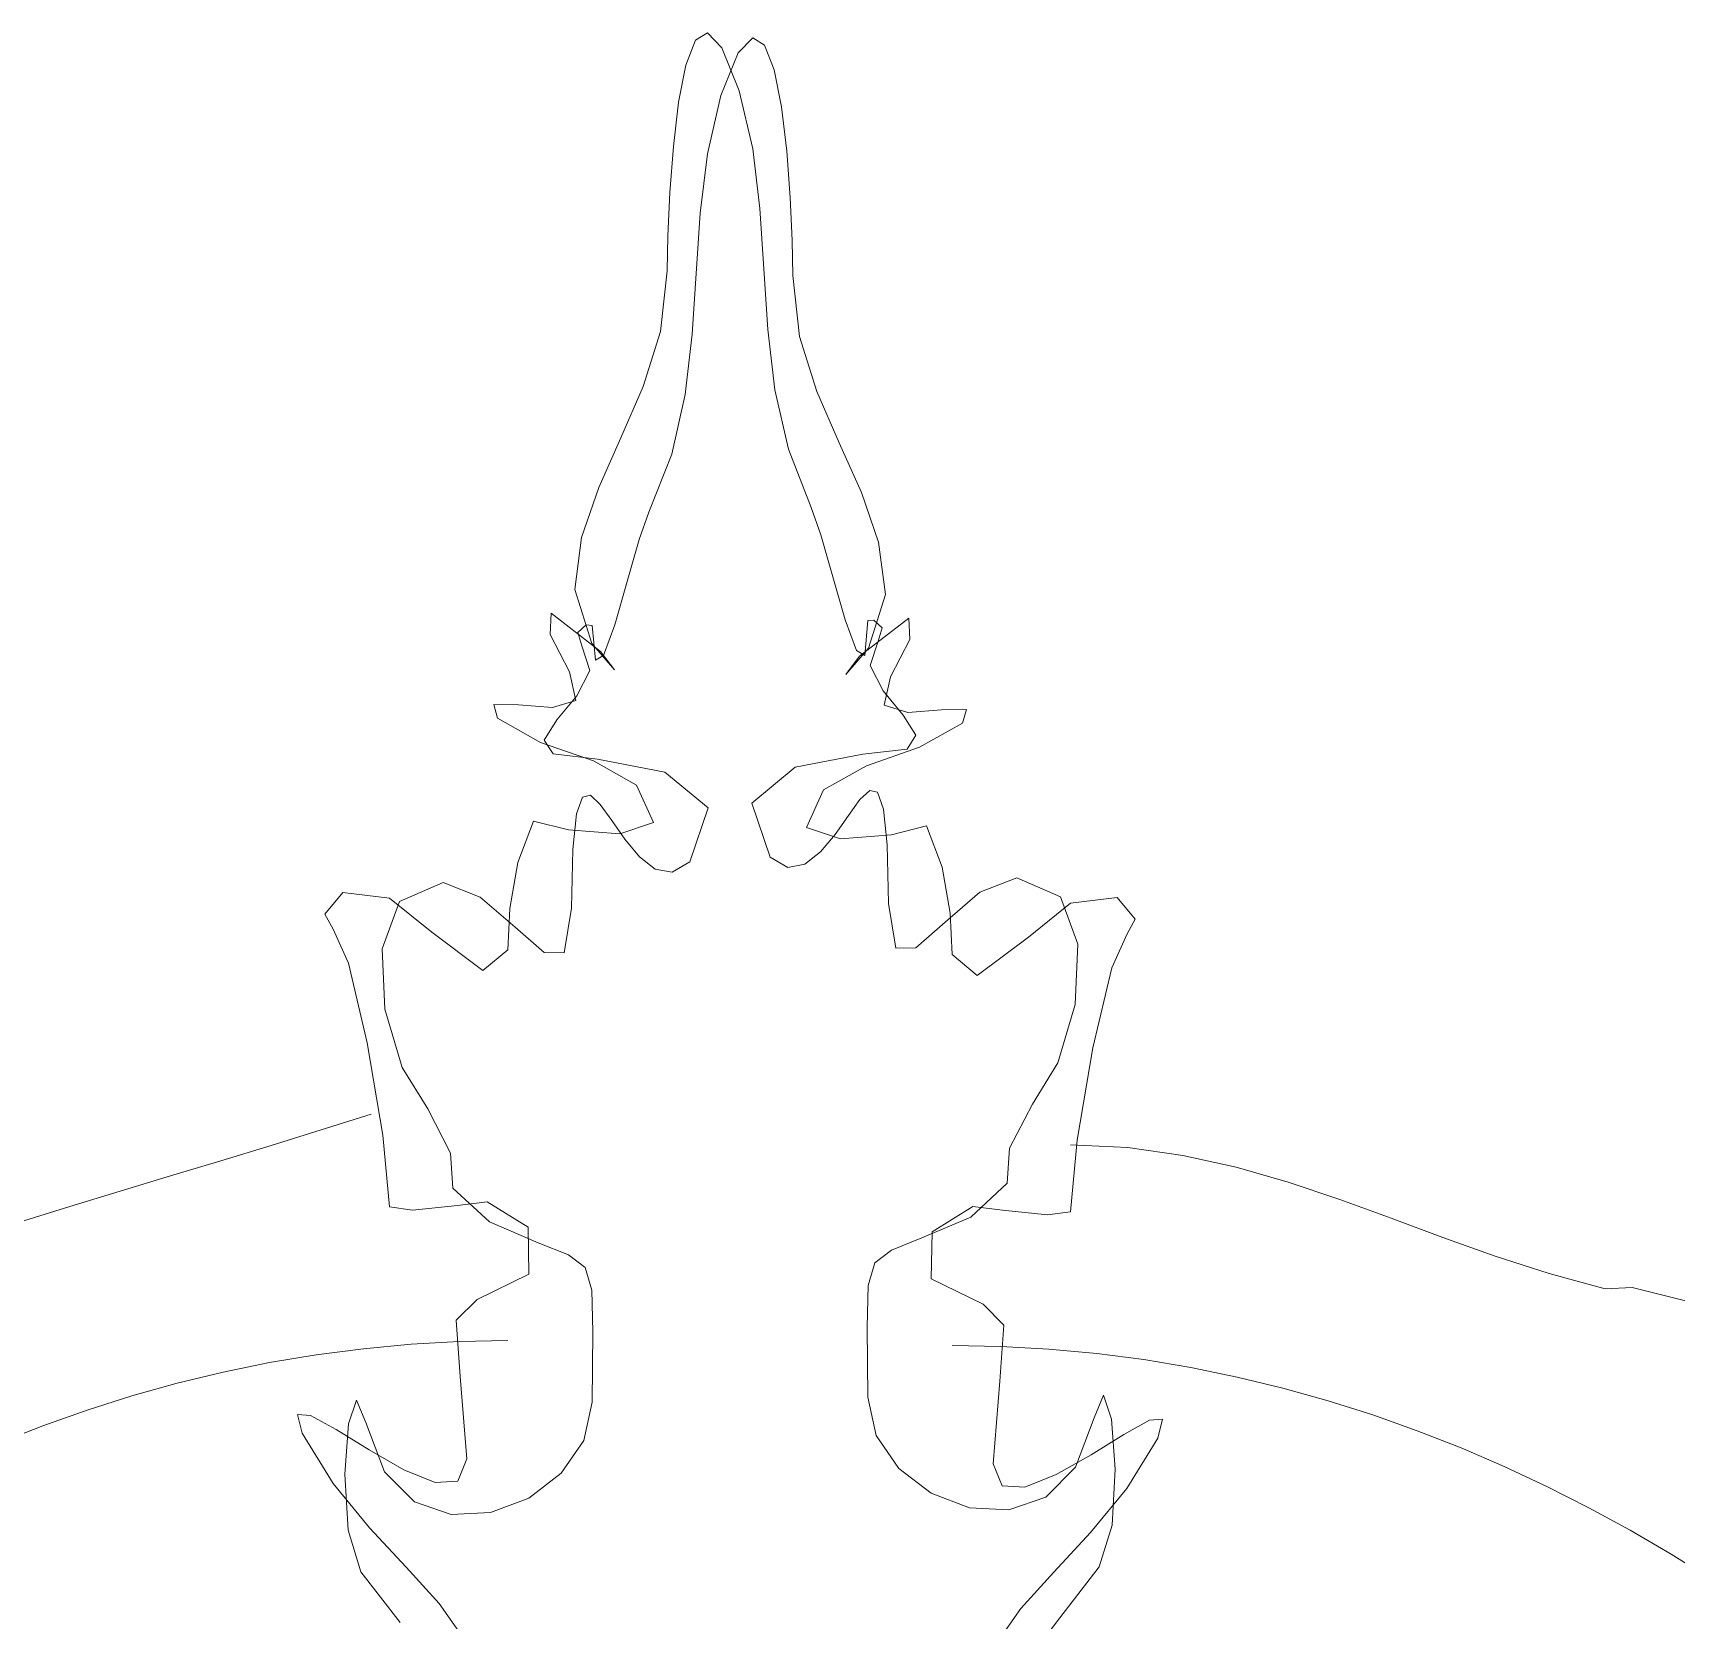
# Model space of a CAD drawing. Header units: centimetres. Extents: x 134057 to 145613, y 5028 to 39996.
# Drawn here: x 136040.61 to 136083.87, y 21457.1 to 21498.87 of the extents above; entities that cross this region are included whole.
import ezdxf

# ---------------------------------------------------------------- set-up
doc = ezdxf.new("R2010")
doc.units = ezdxf.units.CM
doc.layers.add('TEXT', color=3, linetype='Continuous', lineweight=20)

msp = doc.modelspace()

# ---------------------------------------------------------------- linework, layer by layer
at = {"layer": 'TEXT', "color": 2, "linetype": 'Continuous', "lineweight": 13}
for p, q in [((136058.056, 21498.679), (136057.806, 21498.026)), ((136058.056, 21498.679), (136057.806, 21498.026)), ((136058.37, 21498.874), (136058.056, 21498.679)), ((136058.37, 21498.874), (136058.056, 21498.679)), ((136058.752, 21498.476), (136058.37, 21498.874)), ((136058.752, 21498.476), (136058.37, 21498.874)), ((136059.18, 21498.348), (136059.563, 21498.746)), ((136059.18, 21498.348), (136059.563, 21498.746)), ((136059.563, 21498.746), (136059.876, 21498.551)), ((136059.563, 21498.746), (136059.876, 21498.551)), ((136058.723, 21497.223), (136059.18, 21498.348)), ((136058.723, 21497.223), (136059.18, 21498.348)), ((136059.21, 21497.35), (136058.752, 21498.476)), ((136059.21, 21497.35), (136058.752, 21498.476)), ((136059.876, 21498.551), (136060.126, 21497.899)), ((136059.876, 21498.551), (136060.126, 21497.899)), ((136057.806, 21498.026), (136057.614, 21497.05)), ((136057.806, 21498.026), (136057.614, 21497.05)), ((136060.126, 21497.899), (136060.318, 21496.923)), ((136060.126, 21497.899), (136060.318, 21496.923)), ((136059.563, 21495.819), (136059.21, 21497.35)), ((136059.563, 21495.819), (136059.21, 21497.35)), ((136057.614, 21497.05), (136057.475, 21495.886)), ((136057.614, 21497.05), (136057.475, 21495.886)), ((136058.369, 21495.692), (136058.723, 21497.223)), ((136058.369, 21495.692), (136058.723, 21497.223)), ((136060.318, 21496.923), (136060.458, 21495.759)), ((136060.318, 21496.923), (136060.458, 21495.759)), ((136057.475, 21495.886), (136057.382, 21494.669)), ((136057.475, 21495.886), (136057.382, 21494.669)), ((136058.182, 21494.126), (136058.369, 21495.692)), ((136058.182, 21494.126), (136058.369, 21495.692)), ((136059.751, 21494.253), (136059.563, 21495.819)), ((136059.751, 21494.253), (136059.563, 21495.819)), ((136060.458, 21495.759), (136060.551, 21494.541)), ((136060.458, 21495.759), (136060.551, 21494.541)), ((136057.382, 21494.669), (136057.33, 21493.533)), ((136057.382, 21494.669), (136057.33, 21493.533)), ((136059.856, 21492.665), (136059.751, 21494.253)), ((136059.856, 21492.665), (136059.751, 21494.253)), ((136060.551, 21494.541), (136060.602, 21493.405)), ((136060.551, 21494.541), (136060.602, 21493.405)), ((136058.077, 21492.538), (136058.182, 21494.126)), ((136058.077, 21492.538), (136058.182, 21494.126)), ((136057.33, 21493.533), (136057.314, 21492.612)), ((136057.33, 21493.533), (136057.314, 21492.612)), ((136060.602, 21493.405), (136060.618, 21492.485)), ((136060.602, 21493.405), (136060.618, 21492.485)), ((136057.314, 21492.612), (136057.134, 21491.013)), ((136057.314, 21492.612), (136057.134, 21491.013)), ((136057.972, 21490.943), (136058.077, 21492.538)), ((136057.972, 21490.943), (136058.077, 21492.538)), ((136059.961, 21491.071), (136059.856, 21492.665)), ((136059.961, 21491.071), (136059.856, 21492.665)), ((136060.618, 21492.485), (136060.799, 21490.886)), ((136060.618, 21492.485), (136060.799, 21490.886)), ((136057.134, 21491.013), (136056.683, 21489.564)), ((136057.134, 21491.013), (136056.683, 21489.564)), ((136057.784, 21489.355), (136057.972, 21490.943)), ((136057.784, 21489.355), (136057.972, 21490.943)), ((136060.149, 21489.483), (136059.961, 21491.071)), ((136060.149, 21489.483), (136059.961, 21491.071)), ((136060.799, 21490.886), (136061.25, 21489.437)), ((136060.799, 21490.886), (136061.25, 21489.437)), ((136056.683, 21489.564), (136056.096, 21488.213)), ((136056.683, 21489.564), (136056.096, 21488.213)), ((136057.43, 21487.789), (136057.784, 21489.355)), ((136057.43, 21487.789), (136057.784, 21489.355)), ((136060.502, 21487.916), (136060.149, 21489.483)), ((136060.502, 21487.916), (136060.149, 21489.483)), ((136061.25, 21489.437), (136061.836, 21488.086)), ((136061.25, 21489.437), (136061.836, 21488.086)), ((136056.096, 21488.213), (136055.51, 21486.907)), ((136056.096, 21488.213), (136055.51, 21486.907)), ((136056.828, 21486.258), (136057.43, 21487.789)), ((136056.828, 21486.258), (136057.43, 21487.789)), ((136061.105, 21486.386), (136060.502, 21487.916)), ((136061.105, 21486.386), (136060.502, 21487.916)), ((136061.836, 21488.086), (136062.423, 21486.78)), ((136061.836, 21488.086), (136062.423, 21486.78)), ((136055.51, 21486.907), (136055.058, 21485.593)), ((136055.51, 21486.907), (136055.058, 21485.593)), ((136062.423, 21486.78), (136062.874, 21485.466)), ((136062.423, 21486.78), (136062.874, 21485.466)), ((136056.577, 21485.539), (136056.828, 21486.258)), ((136056.577, 21485.539), (136056.828, 21486.258)), ((136061.356, 21485.667), (136061.105, 21486.386)), ((136061.356, 21485.667), (136061.105, 21486.386)), ((136061.671, 21484.561), (136061.356, 21485.667)), ((136061.671, 21484.561), (136061.356, 21485.667)), ((136055.058, 21485.593), (136054.878, 21484.22)), ((136055.058, 21485.593), (136054.878, 21484.22)), ((136056.261, 21484.433), (136056.577, 21485.539)), ((136056.261, 21484.433), (136056.577, 21485.539)), ((136062.874, 21485.466), (136063.055, 21484.092)), ((136062.874, 21485.466), (136063.055, 21484.092)), ((136055.931, 21483.297), (136056.261, 21484.433)), ((136055.931, 21483.297), (136056.261, 21484.433)), ((136062.001, 21483.424), (136061.671, 21484.561)), ((136062.001, 21483.424), (136061.671, 21484.561)), ((136054.878, 21484.22), (136055.324, 21482.806)), ((136054.878, 21484.22), (136055.324, 21482.806)), ((136063.055, 21484.092), (136062.609, 21482.678)), ((136063.055, 21484.092), (136062.609, 21482.678)), ((136054.261, 21483.598), (136054.231, 21483.037)), ((136054.261, 21483.598), (136054.231, 21483.037)), ((136055.555, 21482.595), (136054.261, 21483.598)), ((136055.555, 21482.595), (136054.261, 21483.598)), ((136062.378, 21482.468), (136063.671, 21483.471)), ((136062.378, 21482.468), (136063.671, 21483.471)), ((136063.671, 21483.471), (136063.701, 21482.909)), ((136063.671, 21483.471), (136063.701, 21482.909)), ((136054.231, 21483.037), (136054.742, 21482.054)), ((136054.231, 21483.037), (136054.742, 21482.054)), ((136054.958, 21483.09), (136055.178, 21483.29)), ((136054.958, 21483.09), (136055.178, 21483.29)), ((136055.068, 21482.739), (136054.958, 21483.09)), ((136055.068, 21482.739), (136054.958, 21483.09)), ((136055.178, 21483.29), (136055.339, 21483.28)), ((136055.178, 21483.29), (136055.339, 21483.28)), ((136055.339, 21483.28), (136055.421, 21482.363)), ((136055.339, 21483.28), (136055.421, 21482.363)), ((136055.635, 21482.488), (136055.931, 21483.297)), ((136055.635, 21482.488), (136055.931, 21483.297)), ((136062.298, 21482.615), (136062.001, 21483.424)), ((136062.298, 21482.615), (136062.001, 21483.424)), ((136062.594, 21483.408), (136062.512, 21482.491)), ((136062.594, 21483.408), (136062.512, 21482.491)), ((136062.754, 21483.418), (136062.594, 21483.408)), ((136062.754, 21483.418), (136062.594, 21483.408)), ((136062.975, 21483.217), (136062.754, 21483.418)), ((136062.975, 21483.217), (136062.754, 21483.418)), ((136062.864, 21482.866), (136062.975, 21483.217)), ((136062.864, 21482.866), (136062.975, 21483.217)), ((136055.277, 21482.095), (136055.068, 21482.739)), ((136055.277, 21482.095), (136055.068, 21482.739)), ((136055.324, 21482.806), (136055.921, 21482.114)), ((136055.324, 21482.806), (136055.921, 21482.114)), ((136055.921, 21482.114), (136055.555, 21482.595)), ((136055.921, 21482.114), (136055.555, 21482.595)), ((136062.609, 21482.678), (136062.012, 21481.987)), ((136062.609, 21482.678), (136062.012, 21481.987)), ((136062.512, 21482.491), (136062.298, 21482.615)), ((136062.512, 21482.491), (136062.298, 21482.615)), ((136062.656, 21482.223), (136062.864, 21482.866)), ((136062.656, 21482.223), (136062.864, 21482.866)), ((136063.701, 21482.909), (136063.19, 21481.926)), ((136063.701, 21482.909), (136063.19, 21481.926)), ((136055.421, 21482.363), (136055.635, 21482.488)), ((136055.421, 21482.363), (136055.635, 21482.488)), ((136062.012, 21481.987), (136062.378, 21482.468)), ((136062.012, 21481.987), (136062.378, 21482.468)), ((136063, 21481.553), (136062.656, 21482.223)), ((136063, 21481.553), (136062.656, 21482.223)), ((136054.742, 21482.054), (136054.909, 21481.303)), ((136054.742, 21482.054), (136054.909, 21481.303)), ((136054.933, 21481.425), (136055.277, 21482.095)), ((136054.933, 21481.425), (136055.277, 21482.095)), ((136063.19, 21481.926), (136063.023, 21481.176)), ((136063.19, 21481.926), (136063.023, 21481.176)), ((136054.909, 21481.303), (136054.29, 21481.118)), ((136054.909, 21481.303), (136054.29, 21481.118)), ((136054.408, 21480.793), (136054.933, 21481.425)), ((136054.408, 21480.793), (136054.933, 21481.425)), ((136063.524, 21480.92), (136063, 21481.553)), ((136063.524, 21480.92), (136063, 21481.553)), ((136053.397, 21481.186), (136052.746, 21481.196)), ((136052.746, 21481.196), (136052.847, 21480.836)), ((136053.397, 21481.186), (136052.746, 21481.196)), ((136052.746, 21481.196), (136052.847, 21480.836)), ((136054.29, 21481.118), (136053.397, 21481.186)), ((136054.29, 21481.118), (136053.397, 21481.186)), ((136063.023, 21481.176), (136063.643, 21480.991)), ((136063.023, 21481.176), (136063.643, 21480.991)), ((136063.857, 21480.389), (136063.524, 21480.92)), ((136063.857, 21480.389), (136063.524, 21480.92)), ((136063.643, 21480.991), (136064.535, 21481.059)), ((136063.643, 21480.991), (136064.535, 21481.059)), ((136064.535, 21481.059), (136065.187, 21481.069)), ((136064.535, 21481.059), (136065.187, 21481.069)), ((136065.187, 21481.069), (136065.085, 21480.708)), ((136065.187, 21481.069), (136065.085, 21480.708)), ((136052.847, 21480.836), (136053.975, 21480.199)), ((136052.847, 21480.836), (136053.975, 21480.199)), ((136054.075, 21480.262), (136054.408, 21480.793)), ((136054.075, 21480.262), (136054.408, 21480.793)), ((136065.085, 21480.708), (136063.957, 21480.071)), ((136065.085, 21480.708), (136063.957, 21480.071)), ((136053.975, 21480.199), (136055.374, 21479.713)), ((136053.975, 21480.199), (136055.374, 21479.713)), ((136054.307, 21479.897), (136054.075, 21480.262)), ((136054.307, 21479.897), (136054.075, 21480.262)), ((136062.458, 21479.888), (136063.626, 21480.024)), ((136062.458, 21479.888), (136063.626, 21480.024)), ((136063.957, 21480.071), (136062.558, 21479.585)), ((136063.957, 21480.071), (136062.558, 21479.585)), ((136063.626, 21480.024), (136063.857, 21480.389)), ((136063.626, 21480.024), (136063.857, 21480.389)), ((136055.474, 21479.761), (136054.307, 21479.897)), ((136055.474, 21479.761), (136054.307, 21479.897)), ((136055.374, 21479.713), (136056.502, 21479.076)), ((136055.374, 21479.713), (136056.502, 21479.076)), ((136057.249, 21479.42), (136055.474, 21479.761)), ((136057.249, 21479.42), (136055.474, 21479.761)), ((136059.54, 21478.605), (136060.684, 21479.547)), ((136059.54, 21478.605), (136060.684, 21479.547)), ((136060.684, 21479.547), (136062.458, 21479.888)), ((136060.684, 21479.547), (136062.458, 21479.888)), ((136062.558, 21479.585), (136061.43, 21478.948)), ((136062.558, 21479.585), (136061.43, 21478.948)), ((136058.392, 21478.477), (136057.249, 21479.42)), ((136058.392, 21478.477), (136057.249, 21479.42)), ((136054.926, 21478.319), (136055.08, 21478.759)), ((136054.926, 21478.319), (136055.08, 21478.759)), ((136055.08, 21478.759), (136055.289, 21478.807)), ((136055.08, 21478.759), (136055.289, 21478.807)), ((136055.289, 21478.807), (136055.547, 21478.567)), ((136055.289, 21478.807), (136055.547, 21478.567)), ((136056.502, 21479.076), (136056.955, 21478.09)), ((136056.502, 21479.076), (136056.955, 21478.09)), ((136061.43, 21478.948), (136060.978, 21477.963)), ((136061.43, 21478.948), (136060.978, 21477.963)), ((136062.385, 21478.695), (136062.081, 21478.275)), ((136062.385, 21478.695), (136062.081, 21478.275)), ((136062.644, 21478.934), (136062.385, 21478.695)), ((136062.644, 21478.934), (136062.385, 21478.695)), ((136062.852, 21478.887), (136062.644, 21478.934)), ((136062.852, 21478.887), (136062.644, 21478.934)), ((136063.007, 21478.447), (136062.852, 21478.887)), ((136063.007, 21478.447), (136062.852, 21478.887)), ((136054.83, 21477.38), (136054.926, 21478.319)), ((136054.83, 21477.38), (136054.926, 21478.319)), ((136055.547, 21478.567), (136055.852, 21478.147)), ((136055.547, 21478.567), (136055.852, 21478.147)), ((136057.911, 21477.053), (136058.392, 21478.477)), ((136057.911, 21477.053), (136058.392, 21478.477)), ((136060.022, 21477.181), (136059.54, 21478.605)), ((136060.022, 21477.181), (136059.54, 21478.605)), ((136062.081, 21478.275), (136061.735, 21477.78)), ((136062.081, 21478.275), (136061.735, 21477.78)), ((136063.102, 21477.507), (136063.007, 21478.447)), ((136063.102, 21477.507), (136063.007, 21478.447)), ((136053.795, 21478.128), (136053.379, 21477.04)), ((136053.795, 21478.128), (136053.379, 21477.04)), ((136054.713, 21477.896), (136053.795, 21478.128)), ((136054.713, 21477.896), (136053.795, 21478.128)), ((136056.062, 21477.79), (136054.713, 21477.896)), ((136056.062, 21477.79), (136054.713, 21477.896)), ((136055.852, 21478.147), (136056.198, 21477.652)), ((136055.852, 21478.147), (136056.198, 21477.652)), ((136056.955, 21478.09), (136056.062, 21477.79)), ((136056.955, 21478.09), (136056.062, 21477.79)), ((136060.978, 21477.963), (136061.87, 21477.662)), ((136060.978, 21477.963), (136061.87, 21477.662)), ((136063.22, 21477.768), (136064.138, 21478.001)), ((136063.22, 21477.768), (136064.138, 21478.001)), ((136064.138, 21478.001), (136064.554, 21476.913)), ((136064.138, 21478.001), (136064.554, 21476.913)), ((136056.198, 21477.652), (136056.581, 21477.19)), ((136056.198, 21477.652), (136056.581, 21477.19)), ((136061.735, 21477.78), (136061.352, 21477.317)), ((136061.735, 21477.78), (136061.352, 21477.317)), ((136061.87, 21477.662), (136063.22, 21477.768)), ((136061.87, 21477.662), (136063.22, 21477.768)), ((136063.135, 21475.962), (136063.102, 21477.507)), ((136063.135, 21475.962), (136063.102, 21477.507)), ((136053.379, 21477.04), (136053.173, 21475.832)), ((136053.379, 21477.04), (136053.173, 21475.832)), ((136054.797, 21475.835), (136054.83, 21477.38)), ((136054.797, 21475.835), (136054.83, 21477.38)), ((136056.581, 21477.19), (136056.997, 21476.865)), ((136056.581, 21477.19), (136056.997, 21476.865)), ((136057.442, 21476.784), (136057.911, 21477.053)), ((136057.442, 21476.784), (136057.911, 21477.053)), ((136060.491, 21476.911), (136060.022, 21477.181)), ((136060.491, 21476.911), (136060.022, 21477.181)), ((136060.936, 21476.992), (136060.491, 21476.911)), ((136060.936, 21476.992), (136060.491, 21476.911)), ((136061.352, 21477.317), (136060.936, 21476.992)), ((136061.352, 21477.317), (136060.936, 21476.992)), ((136056.997, 21476.865), (136057.442, 21476.784)), ((136056.997, 21476.865), (136057.442, 21476.784)), ((136064.554, 21476.913), (136064.759, 21475.705)), ((136064.554, 21476.913), (136064.759, 21475.705)), ((136066.519, 21476.639), (136065.544, 21476.257)), ((136066.519, 21476.639), (136065.544, 21476.257)), ((136067.666, 21476.137), (136066.519, 21476.639)), ((136067.666, 21476.137), (136066.519, 21476.639)), ((136048.776, 21476.248), (136048.3, 21475.677)), ((136048.776, 21476.248), (136048.3, 21475.677)), ((136050.005, 21476.098), (136048.776, 21476.248)), ((136050.005, 21476.098), (136048.776, 21476.248)), ((136051.113, 21475.205), (136050.005, 21476.098)), ((136051.113, 21475.205), (136050.005, 21476.098)), ((136050.266, 21476.009), (136051.413, 21476.512)), ((136050.266, 21476.009), (136051.413, 21476.512)), ((136051.413, 21476.512), (136052.389, 21476.13)), ((136051.413, 21476.512), (136052.389, 21476.13)), ((136052.389, 21476.13), (136053.306, 21475.338)), ((136052.389, 21476.13), (136053.306, 21475.338)), ((136065.544, 21476.257), (136064.626, 21475.465)), ((136065.544, 21476.257), (136064.626, 21475.465)), ((136068.124, 21474.894), (136067.666, 21476.137)), ((136068.124, 21474.894), (136067.666, 21476.137)), ((136067.928, 21475.97), (136069.156, 21476.121)), ((136067.928, 21475.97), (136069.156, 21476.121)), ((136069.156, 21476.121), (136069.633, 21475.549)), ((136069.156, 21476.121), (136069.633, 21475.549)), ((136048.3, 21475.677), (136048.516, 21475.286)), ((136048.3, 21475.677), (136048.516, 21475.286)), ((136049.808, 21474.766), (136050.266, 21476.009)), ((136049.808, 21474.766), (136050.266, 21476.009)), ((136053.173, 21475.832), (136053.118, 21474.744)), ((136053.173, 21475.832), (136053.118, 21474.744)), ((136054.601, 21474.658), (136054.797, 21475.835)), ((136054.601, 21474.658), (136054.797, 21475.835)), ((136063.331, 21474.785), (136063.135, 21475.962)), ((136063.331, 21474.785), (136063.135, 21475.962)), ((136064.759, 21475.705), (136064.814, 21474.617)), ((136064.759, 21475.705), (136064.814, 21474.617)), ((136066.82, 21475.078), (136067.928, 21475.97)), ((136066.82, 21475.078), (136067.928, 21475.97)), ((136048.516, 21475.286), (136048.92, 21474.391)), ((136048.516, 21475.286), (136048.92, 21474.391)), ((136053.306, 21475.338), (136054.074, 21474.67)), ((136053.306, 21475.338), (136054.074, 21474.67)), ((136064.626, 21475.465), (136063.859, 21474.797)), ((136064.626, 21475.465), (136063.859, 21474.797)), ((136069.633, 21475.549), (136069.417, 21475.158)), ((136069.633, 21475.549), (136069.417, 21475.158)), ((136052.461, 21474.193), (136051.113, 21475.205)), ((136052.461, 21474.193), (136051.113, 21475.205)), ((136063.859, 21474.797), (136063.331, 21474.785)), ((136063.859, 21474.797), (136063.331, 21474.785)), ((136065.471, 21474.065), (136066.82, 21475.078)), ((136065.471, 21474.065), (136066.82, 21475.078)), ((136068.049, 21473.306), (136068.124, 21474.894)), ((136068.049, 21473.306), (136068.124, 21474.894)), ((136069.417, 21475.158), (136069.013, 21474.263)), ((136069.417, 21475.158), (136069.013, 21474.263)), ((136048.92, 21474.391), (136049.412, 21472.291)), ((136048.92, 21474.391), (136049.412, 21472.291)), ((136049.883, 21473.179), (136049.808, 21474.766)), ((136049.883, 21473.179), (136049.808, 21474.766)), ((136053.118, 21474.744), (136052.461, 21474.193)), ((136053.118, 21474.744), (136052.461, 21474.193)), ((136054.074, 21474.67), (136054.601, 21474.658)), ((136054.074, 21474.67), (136054.601, 21474.658)), ((136064.814, 21474.617), (136065.471, 21474.065)), ((136064.814, 21474.617), (136065.471, 21474.065)), ((136069.013, 21474.263), (136068.52, 21472.163)), ((136069.013, 21474.263), (136068.52, 21472.163)), ((136050.335, 21471.643), (136049.883, 21473.179)), ((136050.335, 21471.643), (136049.883, 21473.179)), ((136067.598, 21471.77), (136068.049, 21473.306)), ((136067.598, 21471.77), (136068.049, 21473.306)), ((136049.412, 21472.291), (136049.829, 21469.86)), ((136049.412, 21472.291), (136049.829, 21469.86)), ((136066.925, 21470.683), (136067.598, 21471.77)), ((136066.925, 21470.683), (136067.598, 21471.77)), ((136068.52, 21472.163), (136068.103, 21469.733)), ((136068.52, 21472.163), (136068.103, 21469.733)), ((136051.007, 21470.556), (136050.335, 21471.643)), ((136051.007, 21470.556), (136050.335, 21471.643)), ((136051.609, 21469.393), (136051.007, 21470.556)), ((136051.609, 21469.393), (136051.007, 21470.556)), ((136066.324, 21469.52), (136066.925, 21470.683)), ((136066.324, 21469.52), (136066.925, 21470.683)), ((136049.518, 21470.42), (136048.207, 21470.002)), ((136048.207, 21470.002), (136046.889, 21469.593)), ((136049.829, 21469.86), (136050.005, 21467.976)), ((136049.829, 21469.86), (136050.005, 21467.976)), ((136068.103, 21469.733), (136067.928, 21467.848)), ((136068.103, 21469.733), (136067.928, 21467.848)), ((136069.437, 21469.535), (136067.928, 21469.608)), ((136045.566, 21469.19), (136044.239, 21468.789)), ((136046.889, 21469.593), (136045.566, 21469.19)), ((136051.669, 21468.47), (136051.609, 21469.393)), ((136051.669, 21468.47), (136051.609, 21469.393)), ((136066.264, 21468.598), (136066.324, 21469.52)), ((136066.264, 21468.598), (136066.324, 21469.52)), ((136070.886, 21469.331), (136069.437, 21469.535)), ((136072.291, 21469.02), (136070.886, 21469.331)), ((136044.239, 21468.789), (136042.912, 21468.388)), ((136073.663, 21468.625), (136072.291, 21469.02)), ((136042.912, 21468.388), (136041.585, 21467.984)), ((136052.632, 21467.578), (136051.669, 21468.47)), ((136052.632, 21467.578), (136051.669, 21468.47)), ((136065.301, 21467.705), (136066.264, 21468.598)), ((136065.301, 21467.705), (136066.264, 21468.598)), ((136075.018, 21468.17), (136073.663, 21468.625)), ((136041.585, 21467.984), (136040.261, 21467.572)), ((136050.005, 21467.976), (136050.611, 21467.891)), ((136050.005, 21467.976), (136050.611, 21467.891)), ((136050.611, 21467.891), (136051.789, 21468.016)), ((136050.611, 21467.891), (136051.789, 21468.016)), ((136051.789, 21468.016), (136052.577, 21468.111)), ((136051.789, 21468.016), (136052.577, 21468.111)), ((136052.577, 21468.111), (136053.649, 21467.444)), ((136052.577, 21468.111), (136053.649, 21467.444)), ((136065.356, 21467.984), (136064.283, 21467.317)), ((136065.356, 21467.984), (136064.283, 21467.317)), ((136066.143, 21467.888), (136065.356, 21467.984)), ((136066.143, 21467.888), (136065.356, 21467.984)), ((136067.321, 21467.763), (136066.143, 21467.888)), ((136067.321, 21467.763), (136066.143, 21467.888)), ((136076.368, 21467.678), (136075.018, 21468.17)), ((136053.913, 21467.029), (136052.632, 21467.578)), ((136053.913, 21467.029), (136052.632, 21467.578)), ((136053.649, 21467.444), (136053.67, 21466.206)), ((136053.649, 21467.444), (136053.67, 21466.206)), ((136064.019, 21467.157), (136065.301, 21467.705)), ((136064.019, 21467.157), (136065.301, 21467.705)), ((136067.928, 21467.848), (136067.321, 21467.763)), ((136067.928, 21467.848), (136067.321, 21467.763)), ((136077.729, 21467.174), (136076.368, 21467.678)), ((136054.717, 21466.71), (136053.913, 21467.029)), ((136054.717, 21466.71), (136053.913, 21467.029)), ((136063.215, 21466.838), (136064.019, 21467.157)), ((136063.215, 21466.838), (136064.019, 21467.157)), ((136064.283, 21467.317), (136064.263, 21466.079)), ((136064.283, 21467.317), (136064.263, 21466.079)), ((136079.112, 21466.68), (136077.729, 21467.174)), ((136055.153, 21466.376), (136054.717, 21466.71)), ((136055.153, 21466.376), (136054.717, 21466.71)), ((136062.78, 21466.504), (136063.215, 21466.838)), ((136062.78, 21466.504), (136063.215, 21466.838)), ((136080.534, 21466.22), (136079.112, 21466.68)), ((136053.67, 21466.206), (136052.306, 21465.539)), ((136053.67, 21466.206), (136052.306, 21465.539)), ((136055.329, 21465.783), (136055.153, 21466.376)), ((136055.329, 21465.783), (136055.153, 21466.376)), ((136062.604, 21465.91), (136062.78, 21466.504)), ((136062.604, 21465.91), (136062.78, 21466.504)), ((136082.006, 21465.818), (136080.534, 21466.22)), ((136055.355, 21464.685), (136055.329, 21465.783)), ((136055.355, 21464.685), (136055.329, 21465.783)), ((136062.578, 21464.813), (136062.604, 21465.91)), ((136062.578, 21464.813), (136062.604, 21465.91)), ((136064.263, 21466.079), (136065.627, 21465.412)), ((136064.263, 21466.079), (136065.627, 21465.412)), ((136082.711, 21465.851), (136082.006, 21465.818)), ((136084.397, 21465.437), (136082.711, 21465.851)), ((136052.306, 21465.539), (136051.754, 21464.993)), ((136052.306, 21465.539), (136051.754, 21464.993)), ((136065.627, 21465.412), (136066.178, 21464.865)), ((136065.627, 21465.412), (136066.178, 21464.865)), ((136051.754, 21464.993), (136051.865, 21463.514)), ((136051.754, 21464.993), (136051.865, 21463.514)), ((136066.178, 21464.865), (136066.068, 21463.386)), ((136066.178, 21464.865), (136066.068, 21463.386)), ((136050.571, 21464.361), (136051.839, 21464.432)), ((136050.571, 21464.361), (136051.839, 21464.432)), ((136051.839, 21464.432), (136053.118, 21464.456)), ((136051.839, 21464.432), (136053.118, 21464.456)), ((136055.339, 21462.84), (136055.355, 21464.685)), ((136055.339, 21462.84), (136055.355, 21464.685)), ((136062.594, 21462.967), (136062.578, 21464.813)), ((136062.594, 21462.967), (136062.578, 21464.813)), ((136046.839, 21463.876), (136048.071, 21464.082)), ((136046.839, 21463.876), (136048.071, 21464.082)), ((136048.071, 21464.082), (136049.315, 21464.244)), ((136048.071, 21464.082), (136049.315, 21464.244)), ((136049.315, 21464.244), (136050.571, 21464.361)), ((136049.315, 21464.244), (136050.571, 21464.361)), ((136066.094, 21464.305), (136064.814, 21464.329)), ((136066.094, 21464.305), (136064.814, 21464.329)), ((136067.362, 21464.234), (136066.094, 21464.305)), ((136067.362, 21464.234), (136066.094, 21464.305)), ((136068.618, 21464.117), (136067.362, 21464.234)), ((136068.618, 21464.117), (136067.362, 21464.234)), ((136069.862, 21463.955), (136068.618, 21464.117)), ((136069.862, 21463.955), (136068.618, 21464.117)), ((136044.413, 21463.334), (136045.619, 21463.626)), ((136044.413, 21463.334), (136045.619, 21463.626)), ((136045.619, 21463.626), (136046.839, 21463.876)), ((136045.619, 21463.626), (136046.839, 21463.876)), ((136071.094, 21463.748), (136069.862, 21463.955)), ((136071.094, 21463.748), (136069.862, 21463.955)), ((136072.313, 21463.498), (136071.094, 21463.748)), ((136072.313, 21463.498), (136071.094, 21463.748)), ((136043.22, 21463), (136044.413, 21463.334)), ((136043.22, 21463), (136044.413, 21463.334)), ((136051.865, 21463.514), (136052.035, 21461.343)), ((136051.865, 21463.514), (136052.035, 21461.343)), ((136066.068, 21463.386), (136065.897, 21461.215)), ((136066.068, 21463.386), (136065.897, 21461.215)), ((136073.52, 21463.206), (136072.313, 21463.498)), ((136073.52, 21463.206), (136072.313, 21463.498)), ((136074.713, 21462.873), (136073.52, 21463.206)), ((136074.713, 21462.873), (136073.52, 21463.206)), ((136042.04, 21462.627), (136043.22, 21463)), ((136042.04, 21462.627), (136043.22, 21463)), ((136048.926, 21462.262), (136049.135, 21462.891)), ((136048.926, 21462.262), (136049.135, 21462.891)), ((136049.135, 21462.891), (136049.383, 21462.298)), ((136049.135, 21462.891), (136049.383, 21462.298)), ((136055.116, 21461.828), (136055.339, 21462.84)), ((136055.116, 21461.828), (136055.339, 21462.84)), ((136062.816, 21461.956), (136062.594, 21462.967)), ((136062.816, 21461.956), (136062.594, 21462.967)), ((136068.798, 21463.018), (136068.55, 21462.426)), ((136068.798, 21463.018), (136068.55, 21462.426)), ((136069.007, 21462.389), (136068.798, 21463.018)), ((136069.007, 21462.389), (136068.798, 21463.018)), ((136075.892, 21462.499), (136074.713, 21462.873)), ((136075.892, 21462.499), (136074.713, 21462.873)), ((136040.875, 21462.214), (136042.04, 21462.627)), ((136040.875, 21462.214), (136042.04, 21462.627)), ((136047.923, 21462.485), (136047.579, 21462.513)), ((136047.579, 21462.513), (136047.703, 21462.02)), ((136047.923, 21462.485), (136047.579, 21462.513)), ((136047.579, 21462.513), (136047.703, 21462.02)), ((136048.598, 21462.115), (136047.923, 21462.485)), ((136048.598, 21462.115), (136047.923, 21462.485)), ((136048.827, 21460.944), (136048.926, 21462.262)), ((136048.827, 21460.944), (136048.926, 21462.262)), ((136049.383, 21462.298), (136049.872, 21461)), ((136049.383, 21462.298), (136049.872, 21461)), ((136068.55, 21462.426), (136068.061, 21461.128)), ((136068.55, 21462.426), (136068.061, 21461.128)), ((136069.105, 21461.071), (136069.007, 21462.389)), ((136069.105, 21461.071), (136069.007, 21462.389)), ((136069.334, 21461.987), (136070.009, 21462.358)), ((136069.334, 21461.987), (136070.009, 21462.358)), ((136070.009, 21462.358), (136070.354, 21462.385)), ((136070.009, 21462.358), (136070.354, 21462.385)), ((136070.354, 21462.385), (136070.229, 21461.892)), ((136070.354, 21462.385), (136070.229, 21461.892)), ((136077.058, 21462.086), (136075.892, 21462.499)), ((136077.058, 21462.086), (136075.892, 21462.499)), ((136039.723, 21461.762), (136040.875, 21462.214)), ((136039.723, 21461.762), (136040.875, 21462.214)), ((136047.703, 21462.02), (136048.521, 21460.693)), ((136047.703, 21462.02), (136048.521, 21460.693)), ((136049.463, 21461.58), (136048.598, 21462.115)), ((136049.463, 21461.58), (136048.598, 21462.115)), ((136054.522, 21460.966), (136055.116, 21461.828)), ((136054.522, 21460.966), (136055.116, 21461.828)), ((136063.41, 21461.093), (136062.816, 21461.956)), ((136063.41, 21461.093), (136062.816, 21461.956)), ((136068.469, 21461.452), (136069.334, 21461.987)), ((136068.469, 21461.452), (136069.334, 21461.987)), ((136070.229, 21461.892), (136069.411, 21460.566)), ((136070.229, 21461.892), (136069.411, 21460.566)), ((136078.209, 21461.635), (136077.058, 21462.086)), ((136078.209, 21461.635), (136077.058, 21462.086)), ((136050.379, 21461.057), (136049.463, 21461.58)), ((136050.379, 21461.057), (136049.463, 21461.58)), ((136067.554, 21460.93), (136068.469, 21461.452)), ((136067.554, 21460.93), (136068.469, 21461.452)), ((136079.346, 21461.145), (136078.209, 21461.635)), ((136079.346, 21461.145), (136078.209, 21461.635)), ((136048.911, 21459.47), (136048.827, 21460.944)), ((136048.911, 21459.47), (136048.827, 21460.944)), ((136049.872, 21461), (136050.656, 21460.213)), ((136049.872, 21461), (136050.656, 21460.213)), ((136051.206, 21460.725), (136050.379, 21461.057)), ((136051.206, 21460.725), (136050.379, 21461.057)), ((136052.035, 21461.343), (136051.805, 21460.761)), ((136052.035, 21461.343), (136051.805, 21460.761)), ((136053.668, 21460.313), (136054.522, 21460.966)), ((136053.668, 21460.313), (136054.522, 21460.966)), ((136064.264, 21460.44), (136063.41, 21461.093)), ((136064.264, 21460.44), (136063.41, 21461.093)), ((136065.897, 21461.215), (136066.128, 21460.634)), ((136065.897, 21461.215), (136066.128, 21460.634)), ((136068.061, 21461.128), (136067.276, 21460.34)), ((136068.061, 21461.128), (136067.276, 21460.34)), ((136069.022, 21459.597), (136069.105, 21461.071)), ((136069.022, 21459.597), (136069.105, 21461.071)), ((136080.468, 21460.62), (136079.346, 21461.145)), ((136080.468, 21460.62), (136079.346, 21461.145)), ((136048.521, 21460.693), (136049.474, 21459.53)), ((136048.521, 21460.693), (136049.474, 21459.53)), ((136051.805, 21460.761), (136051.206, 21460.725)), ((136051.805, 21460.761), (136051.206, 21460.725)), ((136066.128, 21460.634), (136066.727, 21460.598)), ((136066.128, 21460.634), (136066.727, 21460.598)), ((136066.727, 21460.598), (136067.554, 21460.93)), ((136066.727, 21460.598), (136067.554, 21460.93)), ((136069.411, 21460.566), (136068.459, 21459.403)), ((136069.411, 21460.566), (136068.459, 21459.403)), ((136081.575, 21460.059), (136080.468, 21460.62)), ((136081.575, 21460.059), (136080.468, 21460.62)), ((136050.656, 21460.213), (136051.624, 21459.876)), ((136050.656, 21460.213), (136051.624, 21459.876)), ((136052.665, 21459.929), (136053.668, 21460.313)), ((136052.665, 21459.929), (136053.668, 21460.313)), ((136065.267, 21460.057), (136064.264, 21460.44)), ((136065.267, 21460.057), (136064.264, 21460.44)), ((136067.276, 21460.34), (136066.308, 21460.004)), ((136067.276, 21460.34), (136066.308, 21460.004)), ((136051.624, 21459.876), (136052.665, 21459.929)), ((136051.624, 21459.876), (136052.665, 21459.929)), ((136066.308, 21460.004), (136065.267, 21460.057)), ((136066.308, 21460.004), (136065.267, 21460.057)), ((136082.666, 21459.463), (136081.575, 21460.059)), ((136082.666, 21459.463), (136081.575, 21460.059)), ((136049.247, 21458.373), (136048.911, 21459.47)), ((136049.247, 21458.373), (136048.911, 21459.47)), ((136049.474, 21459.53), (136050.442, 21458.491)), ((136049.474, 21459.53), (136050.442, 21458.491)), ((136068.459, 21459.403), (136067.49, 21458.364)), ((136068.459, 21459.403), (136067.49, 21458.364)), ((136068.685, 21458.5), (136069.022, 21459.597)), ((136068.685, 21458.5), (136069.022, 21459.597)), ((136083.741, 21458.834), (136082.666, 21459.463)), ((136083.741, 21458.834), (136082.666, 21459.463)), ((136084.801, 21458.172), (136083.741, 21458.834)), ((136084.801, 21458.172), (136083.741, 21458.834)), ((136050.282, 21457.036), (136049.247, 21458.373)), ((136050.282, 21457.036), (136049.247, 21458.373)), ((136050.442, 21458.491), (136051.308, 21457.536)), ((136050.442, 21458.491), (136051.308, 21457.536)), ((136067.49, 21458.364), (136066.625, 21457.408)), ((136067.49, 21458.364), (136066.625, 21457.408)), ((136067.651, 21457.163), (136068.685, 21458.5)), ((136067.651, 21457.163), (136068.685, 21458.5)), ((136051.308, 21457.536), (136051.951, 21456.625)), ((136051.308, 21457.536), (136051.951, 21456.625)), ((136066.625, 21457.408), (136065.982, 21456.497)), ((136066.625, 21457.408), (136065.982, 21456.497)), ((136066.705, 21455.928), (136067.651, 21457.163)), ((136066.705, 21455.928), (136067.651, 21457.163))]:
    msp.add_line(p, q, dxfattribs=at)

doc.saveas('drawing.dxf')
